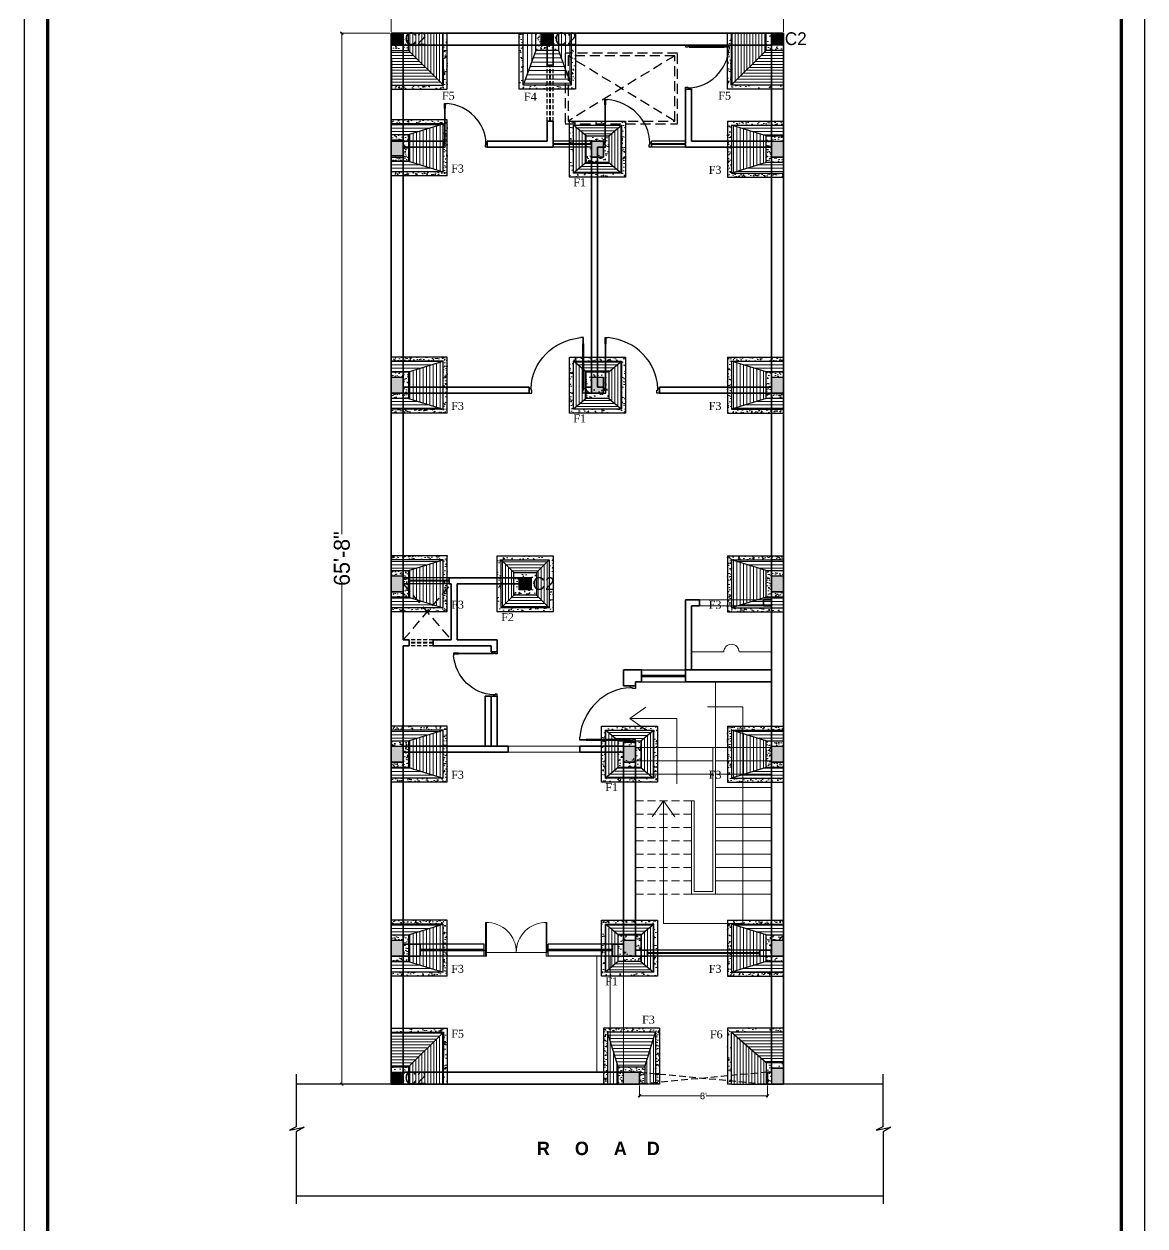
# Model space of a CAD drawing. Header units: millimetres. Extents: x -6808 to 215771, y -89660 to -16303.
# Drawn here: x 103401 to 104241, y -48018 to -47117 of the extents above; entities that cross this region are included whole.
import ezdxf

# ---------------------------------------------------------------- set-up
doc = ezdxf.new("R2010")
doc.units = ezdxf.units.MM
doc.header["$PDMODE"] = 35
doc.linetypes.add('ACAD_ISO10W100', pattern=[18, 12, -3, 0, -3])
doc.linetypes.add('DASHED', pattern=[0.75, 0.5, -0.25])
doc.layers.get('0').update_dxf_attribs({"color": 8})
for name, color, linetype, lineweight in [('COL. FOUN', 6, 'Continuous', 30), ('col.center', 5, 'ACAD_ISO10W100', 15), ('column', 5, 'Continuous', 30), ('COLUMN FOOTING PLAN', 6, 'Continuous', 0), ('dim2', 6, 'Continuous', 20), ('door', 5, 'Continuous', 9), ('FORMAT LAAYER', 250, 'Continuous', 13), ('Projection', 190, 'DASHED', 25), ('railing', 190, 'Continuous', 13), ('STAIR', 252, 'Continuous', 15), ('wall', 7, 'Continuous', 35)]:
    doc.layers.add(name, color=color, linetype=linetype, lineweight=lineweight)
for name, color, linetype in [('FORMAT', 7, 'Continuous'), ('NET 01', 8, 'Continuous'), ('WIN', 5, 'Continuous')]:
    doc.layers.add(name, color=color, linetype=linetype)
doc.styles.add('SAJ', font='eurr____.ttf')
doc.styles.get("Standard").update_dxf_attribs({"font": 'times.ttf'})
doc.dimstyles.new('SAJ', dxfattribs={"dimtxt": 5, "dimasz": 2, "dimexe": 1, "dimexo": 1, "dimgap": 0.09375, "dimtad": 0, "dimdec": 1, "dimzin": 0, "dimdsep": 46, "dimlunit": 4, "dimtxsty": 'SAJ', "dimblk": 'OBLIQUE', "dimcen": 0.125, "dimdle": 0.375, "dimadec": 0, "dimazin": 0, "dimtfac": 1, "dimtdec": 1, "dimtofl": 0, "dimtmove": 0, "dimatfit": 3, "dimldrblk": 'OBLIQUE', "dimfxl": 1, "dimtolj": 1, "dimtzin": 0, "dimlwd": 5, "dimlwe": 5, "dimarcsym": 1})
pattern_1 = [(95, (34989.722, -29367.6926), (7.0047325, 5.877669), [0.9525, -10.4775]), (40, (34989.722, -29367.693), (-8.0008945, 5.5088503), [0.762, -8.382]), (145.451, (34990.306, -29367.203), (-0.9961079, 11.3865118), [0.8095, -8.9045]), (91.1842, (34987.926, -29365.897), (11.0705122, 8.0976706), [1.42875, -15.71625]), (141.6356, (34988.848, -29365.222), (-0.3543072, 17.1413216), [1.21425, -13.35675]), (36.184, (34987.926, -29365.897), (-0.3542786, 17.1413193), [1.143, -12.573]), (66, (34989.273, -29365.4475), (8.9760276, 1.7447634), [0.9525, -10.4775]), (11, (34989.273, -29365.4475), (-4.3269963, 8.6970597), [0.762, -8.382]), (116.4514, (34990.021, -29365.302), (4.649002, 10.4418228), [0.8095, -8.9045]), (82.5, (34989.722, -29367.6926), (-2.88027345, 3.09867068), [0, -8.2804, 0, -8.509, 0, -8.41375]), (52.5, (34989.722, -29367.6926), (-1.17948637, 5.90435), [0, -4.8514, 0, -8.0899, 0, -3.20675]), (12.5, (34987.7193, -29369.695), (4.99639315, 4.59130978), [0, -3.175, 0, -9.906, 0, -13.1445]), (2.5, (34986.821, -29370.593), (4.3381952, 6.13611964), [0, -4.1275, 0, -6.5786, 0, -9.3345])]
pattern_2 = [(180, (34897.6731, -29623.1107), (-2e-16, -2.2225), [])]
pattern_3 = [(90, (34897.6731, -29623.1107), (-2.2225, 2e-16), [])]
pattern_4 = [(95, (0, 0), (4.963968, 4.1652637), [0.675, -7.425]), (40, (0, 0), (-5.6699295, 3.9039133), [0.54, -5.94]), (145.451444, (0.4137, 0.347), (-0.7059615, 8.069177), [0.5736617, -6.310279]), (91.1842, (-1.273, 1.273), (7.8452405, 5.738524), [1.0125, -11.1375]), (141.63564, (-0.619, 1.751), (-0.251101, 12.147405), [0.860493, -9.465424]), (36.18416, (-1.273, 1.273), (-0.251101, 12.147405), [0.81, -8.91]), (66, (-0.318, 1.591), (6.3609441, 1.2364423), [0.675, -7.425]), (11, (-0.318, 1.591), (-3.0663773, 6.163276), [0.54, -5.94]), (116.451445, (0.212, 1.694), (3.2945668, 7.399718), [0.5736617, -6.310279]), (82.5, (0, 0), (-2.04113867, 2.19590836), [0, -5.868, 0, -6.03, 0, -5.9625]), (52.5, (0, 0), (-0.8358565, 4.184185), [0, -3.438, 0, -5.733, 0, -2.2725]), (12.5, (-1.4192, -1.4192), (3.5407635, 3.25368686), [0, -2.25, 0, -7.02, 0, -9.315]), (2.5, (-2.0556, -2.0556), (3.0743098, 4.3484383), [0, -2.925, 0, -4.662, 0, -6.615])]
pattern_5 = [(180, (0, 0), (-4e-16, -2.5), [])]
pattern_6 = [(95, (57401.216, -30464.9974), (7.0047325, 5.877669), [0.9525, -10.4775]), (40, (57401.216, -30464.997), (-8.0008945, 5.5088503), [0.762, -8.382]), (145.451, (57401.8, -30464.508), (-0.9961079, 11.3865118), [0.8095, -8.9045]), (91.1842, (57399.42, -30463.201), (11.0705122, 8.0976706), [1.42875, -15.71625]), (141.6356, (57400.343, -30462.527), (-0.3543072, 17.1413216), [1.21425, -13.35675]), (36.184, (57399.42, -30463.201), (-0.3542786, 17.1413193), [1.143, -12.573]), (66, (57400.767, -30462.752), (8.9760276, 1.7447634), [0.9525, -10.4775]), (11, (57400.767, -30462.752), (-4.3269963, 8.6970597), [0.762, -8.382]), (116.4514, (57401.515, -30462.607), (4.649002, 10.4418228), [0.8095, -8.9045]), (82.5, (57401.2162, -30464.9974), (-2.88027345, 3.09867068), [0, -8.2804, 0, -8.509, 0, -8.41375]), (52.5, (57401.216, -30464.9974), (-1.17948637, 5.90435), [0, -4.8514, 0, -8.0899, 0, -3.20675]), (12.5, (57399.2136, -30467), (4.99639315, 4.59130978), [0, -3.175, 0, -9.906, 0, -13.1445]), (2.5, (57398.3155, -30467.898), (4.3381952, 6.13611964), [0, -4.1275, 0, -6.5786, 0, -9.3345])]
pattern_7 = [(180, (57309.1674, -30720.4156), (-2e-16, -2.2225), [])]
pattern_8 = [(90, (57309.1674, -30720.4156), (-2.2225, 2e-16), [])]

# ---------------------------------------------------------------- blocks, each defined once
blk = doc.blocks.new('_Oblique')
at = {"color": 0, "linetype": 'ByBlock', "lineweight": -2}
blk.add_line((-0.5, -0.5), (0.5, 0.5), dxfattribs=at)
blk = doc.blocks.new('*D1158')
at = {"layer": 'Defpoints', "color": 0, "transparency": 16777216}
for p in [(103969.95, -47096.82), (103675.95, -47123.77), (103969.95, -47123.77)]:
    blk.add_point(p, dxfattribs=at)
at = {"layer": 'dim2', "color": 0, "linetype": 'DASHED', "lineweight": 5, "transparency": 16777216}
for p, q in [((103675.57, -47096.82), (103804.49, -47096.82)), ((103675.95, -47122.77), (103675.95, -47095.82)), ((103970.32, -47096.82), (103841.4, -47096.82)), ((103969.95, -47122.77), (103969.95, -47095.82))]:
    blk.add_line(p, q, dxfattribs=at)
at = {"layer": 'dim2', "color": 0, "lineweight": 5, "transparency": 16777216, "xscale": 2, "yscale": 2, "zscale": 2, "rotation": 180}
blk.add_blockref('_Oblique', (103675.95, -47096.82), dxfattribs=at)
at = {"layer": 'dim2', "color": 0, "lineweight": 5, "transparency": 16777216, "xscale": 2, "yscale": 2, "zscale": 2}
blk.add_blockref('_Oblique', (103969.95, -47096.82), dxfattribs=at)
at = {"layer": 'dim2', "color": 0, "transparency": 16777216, "insert": (103822.95, -47096.82), "char_height": 12, "attachment_point": 5, "style": 'SAJ'}
blk.add_mtext('\\A1;24\'-6"', dxfattribs=at)
blk = doc.blocks.new('*D1159')
at = {"layer": 'Defpoints', "color": 0, "transparency": 16777216}
for p in [(103675.95, -47123.77), (103638.96, -47911.77), (103675.95, -47911.77)]:
    blk.add_point(p, dxfattribs=at)
at = {"layer": 'dim2', "color": 0, "linetype": 'DASHED', "lineweight": 5, "transparency": 16777216}
for p, q in [((103674.95, -47123.77), (103637.96, -47123.77)), ((103638.96, -47123.4), (103638.96, -47499.36)), ((103638.96, -47912.15), (103638.96, -47536.18)), ((103674.95, -47911.77), (103637.96, -47911.77))]:
    blk.add_line(p, q, dxfattribs=at)
at = {"layer": 'dim2', "color": 0, "lineweight": 5, "transparency": 16777216, "xscale": 2, "yscale": 2, "zscale": 2}
for p, rotation in [((103638.96, -47123.77), 90), ((103638.96, -47911.77), 270)]:
    blk.add_blockref('_Oblique', p, dxfattribs=dict(at, rotation=rotation))
at = {"layer": 'dim2', "color": 0, "transparency": 16777216, "insert": (103638.96, -47517.77), "char_height": 12, "attachment_point": 5, "rotation": 90, "style": 'SAJ'}
blk.add_mtext('\\A1;65\'-8"', dxfattribs=at)
blk = doc.blocks.new('QEWFWE')
at = {"layer": 'NET 01'}
for p, q in [((238503.45, 15011.85), (238503.45, 15015.77)), ((238503.45, 15015.77), (238505.41, 15015.77)), ((238503.98, 15011.85), (238503.45, 15011.85)), ((238503.45, 15011.85), (238503.45, 14988.32)), ((238503.98, 15015.77), (238503.98, 15011.85)), ((238503.98, 14988.32), (238503.98, 15011.85)), ((238503.45, 14988.32), (238503.45, 14984.4)), ((238503.98, 14988.32), (238503.45, 14988.32)), ((238503.98, 14984.4), (238503.98, 14988.32)), ((238503.45, 14984.4), (238503.98, 14984.4))]:
    blk.add_line(p, q, dxfattribs=at)
for points in [[(238503.45, 14984.4), (238502.4, 14984.4), (238502.4, 14981.4), (238503.9, 14981.4), (238503.9, 14982.9), (238503.9, 14983.2), (238503.45, 14983.2)], [(238536.02, 14984.4), (238537.07, 14984.4), (238537.07, 14981.4), (238535.57, 14981.4), (238535.57, 14982.9), (238535.57, 14983.2), (238536.02, 14983.2)]]:
    blk.add_lwpolyline(points, close=True, dxfattribs=at)
blk.add_ellipse((238504.18, 14985.62), major_axis=(-29.27, 13.54), ratio=0.925766, start_param=-2.718612, end_param=-1.204625, dxfattribs=at)
blk = doc.blocks.new('A$C2AC05335')
at = {"layer": 'door'}
for p, q in [((2.2, 0), (2.2, 30.3)), ((3.1, 30.3), (3.1, 0)), ((56.9, 30.3), (56.9, 3.3)), ((57.8, 3.3), (57.8, 30.3)), ((1, 5), (2.2, 5)), ((1, 5), (1, 0)), ((3.1, 0), (1, 0)), ((2.2, 5), (2.2, 3.3)), ((2.2, 3.3), (3.1, 3.3)), ((3.1, 3.3), (3.1, 0)), ((3.1, 3.3), (56.9, 3.3)), ((57.8, 3.3), (56.9, 3.3)), ((56.9, 3.3), (56.9, 0)), ((56.9, 0), (59, 0)), ((59, 5), (57.8, 5)), ((57.8, 5), (57.8, 3.3)), ((59, 5), (59, 0))]:
    blk.add_line(p, q, dxfattribs=at)
for centre, start, end in [((3.1, 3.5), 359.7055, 91.88), ((56.9, 3.5), 88.12, 180.2945)]:
    blk.add_arc(centre, 26.9, start, end, dxfattribs=at)
blk = doc.blocks.new('*D1160')
at = {"layer": 'Defpoints', "color": 0, "transparency": 16777216}
for p in [(103861.95, -47911.77), (103957.95, -47911.77), (103861.95, -47920.63)]:
    blk.add_point(p, dxfattribs=at)
at = {"layer": 'wall', "color": 0, "lineweight": 5, "transparency": 16777216}
for p, q in [((103861.95, -47912.77), (103861.95, -47921.63)), ((103957.95, -47912.77), (103957.95, -47921.63)), ((103861.57, -47920.63), (103907.9, -47920.63)), ((103958.32, -47920.63), (103912, -47920.63))]:
    blk.add_line(p, q, dxfattribs=at)
at = {"layer": 'wall', "color": 0, "lineweight": 5, "transparency": 16777216, "xscale": 2, "yscale": 2, "zscale": 2, "rotation": 180}
blk.add_blockref('_Oblique', (103861.95, -47920.63), dxfattribs=at)
at = {"layer": 'wall', "color": 0, "lineweight": 5, "transparency": 16777216, "xscale": 2, "yscale": 2, "zscale": 2}
blk.add_blockref('_Oblique', (103957.95, -47920.63), dxfattribs=at)
at = {"layer": 'wall', "color": 0, "transparency": 16777216, "insert": (103909.95, -47920.63), "char_height": 5, "attachment_point": 5, "style": 'SAJ'}
blk.add_mtext("\\A1;8'", dxfattribs=at)
blk = doc.blocks.new('A$C32B276F4')
at = {"layer": 'column'}
blk.add_hatch(color=256, dxfattribs=at).paths.add_polyline_path([(9, 0), (9, 9), (0, 9), (0, 0)])
for p, q in [((0, 0), (0, 9)), ((0, 9), (9, 9)), ((9, 0), (0, 0)), ((9, 9), (9, 0))]:
    blk.add_line(p, q, dxfattribs=at)
at = {"layer": 'col.center', "linetype": 'ByBlock', "insert": (10.02, 9.59), "char_height": 9.6, "width": 293.6941, "attachment_point": 1, "style": 'SAJ'}
blk.add_mtext('\\A1;{\\fCentury Gothic|b0|i0|c0|p34;C2}', dxfattribs=at)
blk = doc.blocks.new('c1')
at = {"layer": 'column'}
blk.add_hatch(color=256, dxfattribs=at).paths.add_polyline_path([(58376.49, -43564.36), (58385.49, -43564.36), (58385.49, -43552.36), (58376.49, -43552.36)])
for p, q in [((58376.49, -43552.36), (58376.49, -43564.36)), ((58376.49, -43552.36), (58385.49, -43552.36)), ((58385.49, -43564.36), (58385.49, -43552.36)), ((58376.49, -43564.36), (58385.49, -43564.36))]:
    blk.add_line(p, q, dxfattribs=at)
blk = doc.blocks.new('c5')
at = {"layer": 'COL. FOUN', "lineweight": 9}
h = blk.add_hatch(dxfattribs=at)
h.set_pattern_fill('AR-CONC', color=8, scale=0.05, angle=45, style=0)
h.set_pattern_definition(pattern_1)
h.paths.add_polyline_path([(81384.45, -46418.47), (81342.45, -46418.47), (81342.45, -46460.47), (81384.45, -46460.47)])
h.paths.add_polyline_path([(81381.45, -46457.47), (81345.45, -46457.47), (81345.45, -46421.47), (81381.45, -46421.47)], flags=16)
h.paths.add_polyline_path([(81373.45, -46447.97), (81353.45, -46447.97), (81353.45, -46430.97), (81373.45, -46430.97)], flags=0)
h.paths.add_polyline_path([(81369.45, -46443.97), (81357.45, -46443.97), (81357.45, -46434.97), (81369.45, -46434.97)], flags=0)
at = {"layer": 'COL. FOUN', "lineweight": 15}
h = blk.add_hatch(dxfattribs=at)
h.set_pattern_fill('ANSI31', color=8, scale=0.7, angle=135, style=0)
h.set_pattern_definition(pattern_2)
h.paths.add_polyline_path([(81353.45, -46430.97), (81373.45, -46430.97), (81381.45, -46421.47), (81345.45, -46421.47)])
h = blk.add_hatch(dxfattribs=at)
h.set_pattern_fill('ANSI31', color=8, scale=0.7, angle=45, style=0)
h.set_pattern_definition(pattern_3)
h.paths.add_polyline_path([(81345.45, -46457.47), (81353.45, -46447.97), (81353.45, -46430.97), (81345.45, -46421.47)])
h = blk.add_hatch(dxfattribs=at)
h.set_pattern_fill('ANSI31', color=8, scale=0.7, angle=45, style=0)
h.set_pattern_definition(pattern_3)
h.paths.add_polyline_path([(81373.45, -46447.97), (81381.45, -46457.47), (81381.45, -46421.47), (81373.45, -46430.97)])
at = {"layer": 'COL. FOUN', "lineweight": 9}
h = blk.add_hatch(dxfattribs=at)
h.set_pattern_fill('AR-CONC', color=8, scale=0.05, angle=45, style=0)
h.set_pattern_definition(pattern_1)
h.paths.add_polyline_path([(81356.45, -46430.97), (81356.45, -46447.97), (81373.45, -46447.97), (81373.45, -46430.97)])
h.paths.add_polyline_path([(81369.45, -46434.97), (81369.45, -46443.97), (81360.45, -46443.97), (81360.45, -46434.97)], flags=16)
at = {"layer": 'COL. FOUN', "lineweight": 15}
h = blk.add_hatch(dxfattribs=at)
h.set_pattern_fill('ANSI31', color=8, scale=0.7, angle=135, style=0)
h.set_pattern_definition(pattern_2)
h.paths.add_polyline_path([(81353.45, -46447.97), (81345.45, -46457.47), (81381.45, -46457.47), (81373.45, -46447.97)])
at = {"layer": 'COL. FOUN'}
for p, q in [((81353.45, -46430.97), (81345.45, -46421.47)), ((81373.45, -46430.97), (81381.45, -46421.47)), ((81353.45, -46447.97), (81345.45, -46457.47)), ((81373.45, -46447.97), (81381.45, -46457.47))]:
    blk.add_line(p, q, dxfattribs=at)
for points in [[(81342.45, -46418.47), (81384.45, -46418.47), (81384.45, -46460.47), (81342.45, -46460.47)], [(81345.45, -46421.47), (81381.45, -46421.47), (81381.45, -46457.47), (81345.45, -46457.47)], [(81353.45, -46430.97), (81373.45, -46430.97), (81373.45, -46447.97), (81353.45, -46447.97)], [(81357.45, -46434.97), (81369.45, -46434.97), (81369.45, -46443.97), (81357.45, -46443.97)]]:
    blk.add_lwpolyline(points, close=True, dxfattribs=at)
blk = doc.blocks.new('F3')
at = {"layer": 'COL. FOUN', "lineweight": 9}
h = blk.add_hatch(dxfattribs=at)
h.set_pattern_fill('AR-CONC', color=8, scale=0.9, angle=45, style=0)
h.set_pattern_definition(pattern_4)
h.paths.add_polyline_path([(9231.7, -2160.4), (9231.7, -2202.4), (9273.7, -2202.4), (9273.7, -2199.4), (9234.7, -2199.4), (9234.7, -2163.4), (9273.7, -2163.4), (9273.7, -2160.4)])
at = {"layer": 'COL. FOUN', "lineweight": 15}
h = blk.add_hatch(dxfattribs=at)
h.set_pattern_fill('ANSI31', color=8, scale=20, angle=45, style=0)
h.set_pattern_definition([(90, (0, 0), (-2.5, 4e-16), [])])
h.paths.add_polyline_path([(9234.7, -2163.4), (9234.7, -2199.4), (9260.7, -2191.4), (9260.7, -2171.4)])
h = blk.add_hatch(dxfattribs=at)
h.set_pattern_fill('ANSI31', color=8, scale=20, angle=135, style=0)
h.set_pattern_definition(pattern_5)
h.paths.add_polyline_path([(9273.7, -2171.4), (9273.7, -2163.4), (9234.7, -2163.4), (9260.7, -2171.4)])
at = {"layer": 'COL. FOUN', "lineweight": 9}
h = blk.add_hatch(dxfattribs=at)
h.set_pattern_fill('AR-CONC', color=8, scale=0.9, angle=45, style=0)
h.set_pattern_definition(pattern_4)
h.paths.add_polyline_path([(9264.7, -2175.4), (9273.7, -2175.4), (9273.7, -2171.4), (9260.7, -2171.4), (9260.7, -2191.4), (9273.7, -2191.4), (9273.7, -2187.4), (9264.7, -2187.4)])
at = {"layer": 'COL. FOUN', "lineweight": 15}
h = blk.add_hatch(dxfattribs=at)
h.set_pattern_fill('ANSI31', color=8, scale=20, angle=135, style=0)
h.set_pattern_definition(pattern_5)
h.paths.add_polyline_path([(9273.7, -2199.4), (9273.7, -2191.4), (9260.7, -2191.4), (9234.7, -2199.4)])
at = {"layer": 'COL. FOUN', "ltscale": 5}
for p, q in [((9231.7, -2160.4), (9231.7, -2202.4)), ((9231.7, -2160.4), (9273.7, -2160.4)), ((9273.7, -2160.4), (9273.7, -2202.4)), ((9234.7, -2163.4), (9234.7, -2199.4)), ((9234.7, -2163.4), (9273.7, -2163.4)), ((9231.7, -2202.4), (9273.7, -2202.4)), ((9234.7, -2199.4), (9273.7, -2199.4))]:
    blk.add_line(p, q, dxfattribs=at)
at = {"layer": 'COL. FOUN'}
for p, q in [((9260.7, -2171.4), (9234.7, -2163.4)), ((9260.7, -2191.4), (9234.7, -2199.4))]:
    blk.add_line(p, q, dxfattribs=at)
blk.add_lwpolyline([(9273.7, -2191.4), (9260.7, -2191.4), (9260.7, -2171.4), (9273.7, -2171.4)], dxfattribs=at)
blk.add_lwpolyline([(9273.7, -2187.4), (9264.7, -2187.4), (9264.7, -2175.4), (9273.7, -2175.4)], close=True, dxfattribs=at)
blk = doc.blocks.new('f4')
at = {"layer": 'COL. FOUN', "lineweight": 9}
h = blk.add_hatch(dxfattribs=at)
h.set_pattern_fill('AR-CONC', color=8, scale=0.05, angle=45, style=0)
h.set_pattern_definition([(95, (16713.942, -12505.163), (7.0047325, 5.877669), [0.9525, -10.4775]), (40, (16713.942, -12505.163), (-8.00089445, 5.5088503), [0.762, -8.382]), (145.451, (16714.5255, -12504.673), (-0.9961079, 11.3865118), [0.8095, -8.9045]), (91.1842, (16712.146, -12503.367), (11.0705122, 8.0976706), [1.42875, -15.71625]), (141.6356, (16713.068, -12502.692), (-0.3543072, 17.1413216), [1.21425, -13.35675]), (36.184, (16712.146, -12503.367), (-0.3542786, 17.1413193), [1.143, -12.573]), (66, (16713.493, -12502.918), (8.97602756, 1.7447634), [0.9525, -10.4775]), (11, (16713.493, -12502.918), (-4.3269963, 8.6970597), [0.762, -8.382]), (116.4514, (16714.241, -12502.773), (4.649002, 10.4418228), [0.8095, -8.9045]), (82.5, (16713.9418, -12505.163), (-2.88027345, 3.09867068), [0, -8.2804, 0, -8.509, 0, -8.41375]), (52.5, (16713.9418, -12505.163), (-1.17948637, 5.90435001), [0, -4.8514, 0, -8.0899, 0, -3.20675]), (12.5, (16711.939, -12507.1657), (4.99639315, 4.59130978), [0, -3.175, 0, -9.906, 0, -13.1445]), (2.5, (16711.041, -12508.0637), (4.33819522, 6.13611964), [0, -4.1275, 0, -6.5786, 0, -9.3345])])
h.paths.add_polyline_path([(99636.27, -47136.77), (99649.27, -47136.77), (99649.27, -47132.77), (99640.27, -47132.77), (99640.27, -47123.77), (99636.27, -47123.77)], flags=17)
h.paths.add_polyline_path([(99610.02, -47162.78), (99610.27, -47123.77), (99607.27, -47123.77), (99607.27, -47165.77), (99649.27, -47165.77), (99649.02, -47162.78)])
at = {"layer": 'COL. FOUN', "lineweight": 15}
h = blk.add_hatch(dxfattribs=at)
h.set_pattern_fill('ANSI31', color=8, scale=0.7, angle=45, style=0)
h.set_pattern_definition([(90, (16713.9418, -12505.163), (-2.2225, 2e-16), [])])
h.paths.add_polyline_path([(99610.27, -47123.73), (99610.02, -47162.78), (99636.27, -47136.77), (99636.27, -47123.77)])
h = blk.add_hatch(dxfattribs=at)
h.set_pattern_fill('ANSI31', color=8, scale=0.7, angle=135, style=0)
h.set_pattern_definition([(180, (16713.9418, -12505.163), (-2e-16, -2.2225), [])])
h.paths.add_polyline_path([(99609.98, -47162.78), (99649.02, -47162.78), (99649.27, -47136.77), (99636.27, -47136.77)])
at = {"layer": 'COL. FOUN'}
for p, q in [((99607.27, -47165.77), (99607.27, -47123.77)), ((99610.27, -47123.77), (99607.27, -47123.77)), ((99609.98, -47162.78), (99610.27, -47123.77)), ((99610.27, -47123.77), (99649.27, -47123.77)), ((99649.27, -47123.77), (99648.98, -47162.78)), ((99636.27, -47136.77), (99609.98, -47162.75)), ((99649.02, -47165.77), (99607.27, -47165.77)), ((99649.02, -47162.78), (99609.98, -47162.78)), ((99649.02, -47162.78), (99649.02, -47165.77))]:
    blk.add_line(p, q, dxfattribs=at)
blk.add_lwpolyline([(99649.27, -47136.77), (99636.27, -47136.77), (99636.27, -47123.77)], dxfattribs=at)
blk.add_lwpolyline([(99640.27, -47123.77), (99649.27, -47123.77), (99649.27, -47132.77), (99640.27, -47132.77)], close=True, dxfattribs=at)
blk = doc.blocks.new('F8')
at = {"layer": 'COL. FOUN', "lineweight": 9}
h = blk.add_hatch(dxfattribs=at)
h.set_pattern_fill('AR-CONC', color=8, scale=0.05, angle=45, style=0)
h.paths.add_polyline_path([(99816.04, -47388.97), (99858.04, -47388.97), (99858.04, -47346.97), (99855.04, -47346.97), (99855.04, -47385.97), (99819.04, -47385.97), (99819.04, -47346.97), (99816.04, -47346.97)])
at = {"layer": 'COL. FOUN', "lineweight": 15}
h = blk.add_hatch(dxfattribs=at)
h.set_pattern_fill('ANSI31', color=8, angle=225, style=0)
h.paths.add_polyline_path([(99828.54, -47359.97), (99828.54, -47346.97), (99819.04, -47346.97), (99819.04, -47385.97)])
at = {"layer": 'COL. FOUN', "lineweight": 9}
h = blk.add_hatch(dxfattribs=at)
h.set_pattern_fill('AR-CONC', color=8, scale=0.05, angle=45, style=0)
h.set_pattern_definition([(95, (0, 0), (7.0047325, 5.87766897), [0.9525, -10.4775]), (40, (0, 0), (-8.00089445, 5.5088503), [0.762, -8.382]), (145.451, (0.584, 0.49), (-0.9961079, 11.38651184), [0.8095, -8.9045]), (91.1842, (-1.796, 1.796), (11.0705122, 8.0976706), [1.42875, -15.71625]), (141.6356, (-0.874, 2.471), (-0.3543072, 17.1413216), [1.21425, -13.35675]), (36.184, (-1.796, 1.796), (-0.3542786, 17.1413193), [1.143, -12.573]), (66, (-0.449, 2.245), (8.97602756, 1.7447634), [0.9525, -10.4775]), (11, (-0.449, 2.245), (-4.3269963, 8.69705966), [0.762, -8.382]), (116.4514, (0.299, 2.3905), (4.649002, 10.4418228), [0.8095, -8.9045]), (82.5, (0, 0), (-2.88027345, 3.09867068), [0, -8.2804, 0, -8.509, 0, -8.41375]), (52.5, (0, 0), (-1.17948637, 5.90435001), [0, -4.8514, 0, -8.0899, 0, -3.20675]), (12.5, (-2.0026, -2.0026), (4.99639315, 4.59130978), [0, -3.175, 0, -9.906, 0, -13.1445]), (2.5, (-2.9006, -2.9006), (4.33819522, 6.13611964), [0, -4.1275, 0, -6.5786, 0, -9.3345])])
h.paths.add_polyline_path([(99845.54, -47359.97), (99845.54, -47346.97), (99841.54, -47346.97), (99841.54, -47355.97), (99832.54, -47355.97), (99832.54, -47346.97), (99828.54, -47346.97), (99828.54, -47359.97)])
at = {"layer": 'COL. FOUN', "lineweight": 15}
h = blk.add_hatch(dxfattribs=at)
h.set_pattern_fill('ANSI31', color=8, angle=225, style=0)
h.paths.add_polyline_path([(99855.04, -47385.97), (99855.04, -47346.97), (99845.54, -47346.97), (99845.54, -47359.97)])
h = blk.add_hatch(dxfattribs=at)
h.set_pattern_fill('ANSI31', color=8, angle=135, style=0)
h.paths.add_polyline_path([(99819.04, -47385.97), (99855.04, -47385.97), (99845.54, -47359.97), (99828.54, -47359.97)])
at = {"layer": 'COL. FOUN', "ltscale": 5}
for p, q in [((99828.54, -47359.97), (99819.04, -47385.97)), ((99845.54, -47359.97), (99855.04, -47385.97))]:
    blk.add_line(p, q, dxfattribs=at)
for points in [[(99858.04, -47346.97), (99858.04, -47388.97), (99816.04, -47388.97), (99816.04, -47346.97)], [(99855.04, -47346.97), (99855.04, -47385.97), (99819.04, -47385.97), (99819.04, -47346.97)], [(99845.54, -47346.97), (99845.54, -47359.97), (99828.54, -47359.97), (99828.54, -47346.97)], [(99841.54, -47346.97), (99841.54, -47355.97), (99832.54, -47355.97), (99832.54, -47346.97)]]:
    blk.add_lwpolyline(points, close=True, dxfattribs=at)
blk = doc.blocks.new('FF')
at = {"layer": 'COL. FOUN', "lineweight": 9}
h = blk.add_hatch(dxfattribs=at)
h.set_pattern_fill('AR-CONC', color=8, scale=0.05, angle=45, style=0)
h.paths.add_polyline_path([(99860.28, -47165.77), (99902.28, -47165.77), (99902.28, -47162.78), (99862.99, -47162.78), (99862.99, -47123.77), (99860.28, -47123.77)])
at = {"layer": 'COL. FOUN', "lineweight": 15}
h = blk.add_hatch(dxfattribs=at)
h.set_pattern_fill('ANSI31', color=8, scale=0.7, angle=45, style=0)
h.paths.add_polyline_path([(99862.99, -47162.78), (99862.99, -47162.78), (99889.28, -47139.77), (99889.28, -47123.77), (99862.99, -47123.77)])
at = {"layer": 'COL. FOUN', "lineweight": 9}
h = blk.add_hatch(dxfattribs=at)
h.set_pattern_fill('AR-CONC', color=8, scale=0.05, angle=45, style=0)
h.paths.add_polyline_path([(99893.28, -47135.77), (99893.28, -47123.77), (99889.28, -47123.77), (99889.28, -47139.77), (99902.28, -47139.77), (99902.28, -47135.77)])
at = {"layer": 'COL. FOUN', "lineweight": 15}
h = blk.add_hatch(dxfattribs=at)
h.set_pattern_fill('ANSI31', color=8, scale=0.7, angle=135, style=0)
h.paths.add_polyline_path([(99862.99, -47162.78), (99902.28, -47162.78), (99902.28, -47139.77), (99889.28, -47139.77)])
at = {"layer": 'COL. FOUN'}
for p, q in [((99860.28, -47165.77), (99860.28, -47123.77)), ((99863.28, -47123.77), (99860.28, -47123.77)), ((99862.99, -47162.78), (99862.99, -47123.77)), ((99863.28, -47123.77), (99902.28, -47123.77)), ((99902.28, -47123.77), (99902.28, -47165.77)), ((99889.28, -47139.77), (99862.99, -47162.78)), ((99902.28, -47165.77), (99860.28, -47165.77)), ((99902.28, -47162.78), (99862.99, -47162.78))]:
    blk.add_line(p, q, dxfattribs=at)
blk.add_lwpolyline([(99902.28, -47139.77), (99889.28, -47139.77), (99889.28, -47123.77)], dxfattribs=at)
blk.add_lwpolyline([(99893.28, -47123.77), (99902.28, -47123.77), (99902.28, -47135.77), (99893.28, -47135.77)], close=True, dxfattribs=at)

msp = doc.modelspace()

# ---------------------------------------------------------------- hatches: boundary and pattern name
at = {"layer": 'COL. FOUN', "lineweight": 9}
h = msp.add_hatch(dxfattribs=at)
h.set_pattern_fill('AR-CONC', color=8, scale=0.05, angle=45, style=0)
h.set_pattern_definition(pattern_6)
h.paths.add_polyline_path([(103797.448, -47515.774), (103755.448, -47515.774), (103755.448, -47557.774), (103797.448, -47557.774)])
h.paths.add_polyline_path([(103794.448, -47554.774), (103758.448, -47554.774), (103758.448, -47518.774), (103794.448, -47518.774)], flags=16)
h.paths.add_polyline_path([(103784.948, -47545.274), (103767.948, -47545.274), (103767.948, -47528.274), (103784.948, -47528.274)], flags=0)
h.paths.add_polyline_path([(103780.948, -47541.274), (103771.948, -47541.274), (103771.948, -47532.274), (103780.948, -47532.274)], flags=0)
at = {"layer": 'COL. FOUN', "lineweight": 15}
h = msp.add_hatch(dxfattribs=at)
h.set_pattern_fill('ANSI31', color=8, scale=0.7, angle=135, style=0)
h.set_pattern_definition(pattern_7)
h.paths.add_polyline_path([(103767.948, -47528.274), (103784.948, -47528.274), (103794.448, -47518.774), (103758.448, -47518.774)])
h = msp.add_hatch(dxfattribs=at)
h.set_pattern_fill('ANSI31', color=8, scale=0.7, angle=45, style=0)
h.set_pattern_definition(pattern_8)
h.paths.add_polyline_path([(103758.448, -47554.774), (103767.948, -47545.274), (103767.948, -47528.274), (103758.448, -47518.774)])
h = msp.add_hatch(dxfattribs=at)
h.set_pattern_fill('ANSI31', color=8, scale=0.7, angle=45, style=0)
h.set_pattern_definition(pattern_8)
h.paths.add_polyline_path([(103784.948, -47545.274), (103794.448, -47554.774), (103794.448, -47518.774), (103784.948, -47528.274)])
at = {"layer": 'COL. FOUN', "lineweight": 9}
h = msp.add_hatch(dxfattribs=at)
h.set_pattern_fill('AR-CONC', color=8, scale=0.05, angle=45, style=0)
h.set_pattern_definition(pattern_6)
h.paths.add_polyline_path([(103767.948, -47528.274), (103767.948, -47545.274), (103784.948, -47545.274), (103784.948, -47528.274)])
h.paths.add_polyline_path([(103780.948, -47532.274), (103780.948, -47541.274), (103771.948, -47541.274), (103771.948, -47532.274)], flags=16)
at = {"layer": 'COL. FOUN', "lineweight": 15}
h = msp.add_hatch(dxfattribs=at)
h.set_pattern_fill('ANSI31', color=8, scale=0.7, angle=135, style=0)
h.set_pattern_definition(pattern_7)
h.paths.add_polyline_path([(103767.948, -47545.274), (103758.448, -47554.774), (103794.448, -47554.774), (103784.948, -47545.274)])

# ---------------------------------------------------------------- linework, layer by layer
at = {"linetype": 'ByBlock', "lineweight": 20}
for p, q in [((103906.948, -47548.774), (103954.948, -47548.774)), ((103906.948, -47553.274), (103954.948, -47553.274)), ((103763.5, -47658.274), (103817.359, -47658.274)), ((103817.359, -47662.774), (103763.5, -47662.774)), ((103817.359, -47658.274), (103821.308, -47658.274)), ((103821.308, -47662.774), (103817.359, -47662.774))]:
    msp.add_line(p, q, dxfattribs=at)
at = {"lineweight": 5}
for p, q in [((103900.948, -47587.774), (103925.192, -47587.774)), ((103936.705, -47587.774), (103960.948, -47587.774))]:
    msp.add_line(p, q, dxfattribs=at)
at = {"linetype": 'DASHED', "ltscale": 10}
for p, q in [((103861.948, -47902.774), (103957.948, -47911.774)), ((103957.948, -47902.774), (103861.948, -47911.774))]:
    msp.add_line(p, q, dxfattribs=at)
for points in [[(103604.745, -47904.257), (103604.745, -47943.815), (103599.571, -47946.211), (103610.607, -47944.025), (103604.776, -47947.481), (103604.776, -48001.398)], [(104044.559, -47904.257), (104044.559, -47943.815), (104039.385, -47946.211), (104050.42, -47944.025), (104044.59, -47947.481), (104044.59, -48001.398)]]:
    msp.add_lwpolyline(points)
at = {"lineweight": 30}
for points in [[(103675.948, -47911.774), (103604.745, -47911.774)], [(104044.559, -47911.774), (103968.937, -47911.774)], [(104044.59, -47995.774), (103604.776, -47995.774)]]:
    msp.add_lwpolyline(points, dxfattribs=at)
at = {"lineweight": 5}
msp.add_arc((103930.948, -47587.774), 5.757, 0, 180, dxfattribs=at)
at = {"layer": 'COL. FOUN'}
for p, q in [((103767.948, -47528.274), (103758.448, -47518.774)), ((103784.948, -47528.274), (103794.448, -47518.774)), ((103767.948, -47545.274), (103758.448, -47554.774)), ((103784.948, -47545.274), (103794.448, -47554.774))]:
    msp.add_line(p, q, dxfattribs=at)
for points in [[(103755.448, -47515.774), (103797.448, -47515.774), (103797.448, -47557.774), (103755.448, -47557.774)], [(103758.448, -47518.774), (103794.448, -47518.774), (103794.448, -47554.774), (103758.448, -47554.774)], [(103767.948, -47528.274), (103784.948, -47528.274), (103784.948, -47545.274), (103767.948, -47545.274)], [(103771.948, -47532.274), (103780.948, -47532.274), (103780.948, -47541.274), (103771.948, -47541.274)]]:
    msp.add_lwpolyline(points, close=True, dxfattribs=at)
at = {"layer": 'FORMAT', "color": 0}
msp.add_lwpolyline([(103400.705, -47020.609), (103400.705, -48213.724), (104240.927, -48213.724), (104240.927, -47020.609)], close=True, dxfattribs=at)
msp.add_lwpolyline([(103400.705, -47020.609), (103400.705, -48213.724), (104240.927, -48213.724), (104240.927, -47020.609)], close=True, dxfattribs=at)
at = {"layer": 'FORMAT', "color": 0, "const_width": 2.464}
msp.add_lwpolyline([(103418.39, -47038.294), (103418.39, -48196.039), (104223.242, -48196.039), (104223.242, -47038.294)], close=True, dxfattribs=at)
msp.add_lwpolyline([(103418.39, -47038.294), (103418.39, -48196.039), (104223.242, -48196.039), (104223.242, -47038.294)], close=True, dxfattribs=at)
at = {"layer": 'Projection', "ltscale": 15}
for p, q in [((103888.448, -47189.774), (103808.448, -47140.774)), ((103888.448, -47140.774), (103808.448, -47189.774)), ((103684.948, -47536.774), (103720.948, -47578.774)), ((103684.948, -47578.774), (103720.948, -47536.774))]:
    msp.add_line(p, q, dxfattribs=at)
for points in [[(103890.448, -47138.774), (103806.448, -47138.774), (103806.448, -47191.774), (103890.448, -47191.774)], [(103888.448, -47140.774), (103808.448, -47140.774), (103808.448, -47189.774), (103888.448, -47189.774)]]:
    msp.add_lwpolyline(points, close=True, dxfattribs=at)
at = {"layer": 'railing', "color": 1}
for p, q in [((103916.948, -47659.274), (103916.948, -47767.274)), ((103916.948, -47659.274), (103918.948, -47659.274)), ((103900.948, -47699.274), (103902.948, -47699.274)), ((103902.948, -47699.274), (103902.948, -47767.274)), ((103902.948, -47767.274), (103916.948, -47767.274))]:
    msp.add_line(p, q, dxfattribs=at)
at = {"layer": 'STAIR'}
for p, q in [((103918.948, -47659.274), (103918.948, -47610.274)), ((103939.597, -47628.881), (103912.983, -47628.881)), ((103939.597, -47791.236), (103939.597, -47628.881)), ((103916.948, -47659.274), (103858.948, -47659.274)), ((103918.948, -47659.274), (103960.948, -47659.274)), ((103918.948, -47659.274), (103918.948, -47769.274)), ((103916.948, -47669.274), (103858.948, -47669.274)), ((103918.948, -47669.274), (103960.948, -47669.274)), ((103916.948, -47679.274), (103858.948, -47679.274)), ((103918.948, -47679.274), (103960.948, -47679.274)), ((103918.948, -47689.274), (103960.948, -47689.274)), ((103900.948, -47699.274), (103900.948, -47769.274)), ((103918.948, -47699.274), (103960.948, -47699.274)), ((103918.948, -47709.274), (103960.948, -47709.274)), ((103918.948, -47719.274), (103960.948, -47719.274)), ((103918.948, -47729.274), (103960.948, -47729.274)), ((103918.948, -47739.274), (103960.948, -47739.274)), ((103918.948, -47749.274), (103960.948, -47749.274)), ((103918.948, -47759.274), (103960.948, -47759.274)), ((103900.948, -47769.274), (103918.948, -47769.274)), ((103918.948, -47769.274), (103960.948, -47769.274)), ((103829.948, -47902.774), (103829.948, -47815.774)), ((103839.948, -47902.774), (103839.948, -47815.774)), ((103849.948, -47902.774), (103849.948, -47815.774))]:
    msp.add_line(p, q, dxfattribs=at)
at = {"layer": 'STAIR', "linetype": 'DASHED', "ltscale": 12}
for p, q in [((103858.948, -47699.274), (103900.948, -47699.274)), ((103858.948, -47709.274), (103900.948, -47709.274)), ((103858.948, -47719.274), (103900.948, -47719.274)), ((103858.948, -47729.274), (103900.948, -47729.274)), ((103858.948, -47739.274), (103900.948, -47739.274)), ((103858.948, -47749.274), (103900.948, -47749.274)), ((103858.948, -47759.274), (103900.948, -47759.274)), ((103858.948, -47769.274), (103900.948, -47769.274))]:
    msp.add_line(p, q, dxfattribs=at)
at = {"layer": 'wall'}
for p, q in [((103969.948, -47123.774), (103675.948, -47123.774)), ((103675.948, -47123.774), (103675.948, -47911.774)), ((103969.948, -47123.774), (103969.948, -47911.774)), ((103960.948, -47132.774), (103684.948, -47132.774)), ((103684.948, -47132.774), (103684.948, -47197.774)), ((103684.948, -47132.774), (103684.948, -47197.774)), ((103815.448, -47132.774), (103819.948, -47132.774)), ((103960.948, -47132.774), (103960.948, -47204.774)), ((103684.948, -47197.774), (103684.948, -47202.274)), ((103684.948, -47197.774), (103684.948, -47202.274)), ((103684.948, -47202.274), (103684.948, -47204.774)), ((103684.948, -47209.274), (103684.948, -47532.274)), ((103960.948, -47209.274), (103960.948, -47245.274)), ((103960.948, -47245.274), (103960.948, -47811.274)), ((103684.948, -47536.774), (103684.948, -47578.774)), ((103684.948, -47583.274), (103684.948, -47658.274)), ((103849.948, -47601.274), (103863.448, -47601.274)), ((103849.948, -47610.274), (103849.948, -47601.274)), ((103863.448, -47610.274), (103863.448, -47601.274)), ((103896.448, -47601.274), (103960.948, -47601.274)), ((103896.448, -47601.274), (103896.448, -47610.274)), ((103849.948, -47610.274), (103849.948, -47613.274)), ((103858.948, -47610.274), (103863.448, -47610.274)), ((103858.948, -47610.274), (103858.948, -47613.274)), ((103896.448, -47610.274), (103960.948, -47610.274)), ((103849.948, -47613.274), (103858.948, -47613.274)), ((103849.948, -47655.274), (103849.948, -47815.774)), ((103849.948, -47655.274), (103858.948, -47655.274)), ((103858.948, -47655.274), (103858.948, -47811.274)), ((103684.948, -47662.774), (103684.948, -47806.774)), ((103684.948, -47662.774), (103684.948, -47666.274)), ((103697.698, -47806.774), (103684.948, -47806.774)), ((103697.698, -47815.774), (103697.698, -47806.774)), ((103849.948, -47806.774), (103841.698, -47806.774)), ((103841.698, -47815.774), (103841.698, -47806.774)), ((103697.698, -47815.774), (103675.948, -47815.774)), ((103684.948, -47815.774), (103684.948, -47902.774)), ((103849.948, -47815.774), (103841.698, -47815.774)), ((103960.948, -47815.774), (103960.948, -47902.774)), ((103861.948, -47902.774), (103684.948, -47902.774)), ((103861.948, -47902.774), (103861.948, -47911.774)), ((103960.948, -47902.774), (103957.948, -47902.774)), ((103957.948, -47902.774), (103957.948, -47911.774)), ((103861.948, -47911.774), (103675.948, -47911.774)), ((103969.948, -47911.774), (103957.948, -47911.774))]:
    msp.add_line(p, q, dxfattribs=at)
at = {"layer": 'wall', "color": 1}
for p, q in [((103792.948, -47132.774), (103792.948, -47147.774)), ((103797.448, -47132.774), (103797.448, -47147.774)), ((103792.948, -47147.774), (103797.448, -47147.774)), ((103896.448, -47165.774), (103896.448, -47209.274)), ((103896.448, -47165.774), (103900.948, -47165.774)), ((103900.948, -47165.774), (103900.948, -47204.774)), ((103792.948, -47189.774), (103792.948, -47204.774)), ((103792.948, -47189.774), (103797.448, -47189.774)), ((103797.448, -47189.774), (103797.448, -47209.274)), ((103714.948, -47204.774), (103684.948, -47204.774)), ((103714.948, -47209.274), (103714.948, -47204.774)), ((103792.948, -47204.774), (103747.948, -47204.774)), ((103747.948, -47209.274), (103747.948, -47204.774)), ((103834.948, -47204.774), (103825.948, -47204.774)), ((103825.948, -47204.774), (103825.948, -47389.274)), ((103834.948, -47209.274), (103834.948, -47204.774)), ((103960.948, -47204.774), (103900.948, -47204.774)), ((103714.948, -47209.274), (103684.948, -47209.274)), ((103797.448, -47209.274), (103747.948, -47209.274)), ((103830.448, -47209.274), (103830.448, -47389.274)), ((103834.948, -47209.274), (103830.448, -47209.274)), ((103960.948, -47209.274), (103896.448, -47209.274)), ((103779.448, -47389.274), (103684.948, -47389.274)), ((103779.448, -47393.774), (103684.948, -47393.774)), ((103779.448, -47393.774), (103779.448, -47389.274)), ((103825.948, -47389.274), (103821.448, -47389.274)), ((103821.448, -47389.274), (103821.448, -47393.774)), ((103834.948, -47393.774), (103821.448, -47393.774)), ((103834.948, -47389.274), (103830.448, -47389.274)), ((103834.948, -47389.274), (103834.948, -47393.774)), ((103960.948, -47389.274), (103876.948, -47389.274)), ((103876.948, -47393.774), (103876.948, -47389.274)), ((103960.948, -47393.774), (103876.948, -47393.774)), ((103684.948, -47532.274), (103689.448, -47532.274)), ((103684.948, -47536.774), (103689.448, -47536.774)), ((103689.448, -47532.274), (103689.448, -47536.774)), ((103719.448, -47532.274), (103780.948, -47532.274)), ((103719.448, -47532.274), (103719.448, -47536.774)), ((103719.448, -47536.774), (103720.948, -47536.774)), ((103720.948, -47536.774), (103720.948, -47578.774)), ((103725.448, -47536.774), (103780.948, -47536.774)), ((103725.448, -47536.774), (103725.448, -47578.774)), ((103780.948, -47532.274), (103780.948, -47536.774)), ((103896.448, -47601.274), (103896.448, -47548.774)), ((103896.448, -47548.774), (103906.948, -47548.774)), ((103906.948, -47553.274), (103906.948, -47548.774)), ((103954.948, -47548.774), (103960.948, -47548.774)), ((103954.948, -47553.274), (103954.948, -47548.774)), ((103900.948, -47601.274), (103900.948, -47553.274)), ((103900.948, -47553.274), (103906.948, -47553.274)), ((103954.948, -47553.274), (103960.948, -47553.274)), ((103684.948, -47578.774), (103689.448, -47578.774)), ((103684.948, -47583.274), (103689.448, -47583.274)), ((103689.448, -47578.774), (103689.448, -47583.274)), ((103707.448, -47578.774), (103720.948, -47578.774)), ((103707.448, -47578.774), (103707.448, -47583.274)), ((103707.448, -47583.274), (103750.948, -47583.274)), ((103725.448, -47578.774), (103755.448, -47578.774)), ((103750.948, -47587.774), (103750.948, -47583.274)), ((103755.448, -47587.774), (103755.448, -47578.774)), ((103750.948, -47587.774), (103755.448, -47587.774)), ((103746.448, -47658.274), (103746.448, -47620.774)), ((103750.948, -47620.774), (103746.448, -47620.774)), ((103750.948, -47658.274), (103750.948, -47620.774)), ((103755.448, -47620.774), (103750.948, -47620.774)), ((103755.448, -47658.274), (103755.448, -47620.774)), ((103684.948, -47658.274), (103763.5, -47658.274)), ((103684.948, -47662.774), (103763.5, -47662.774)), ((103763.5, -47658.274), (103763.5, -47662.774)), ((103817.359, -47658.274), (103849.948, -47658.274)), ((103817.359, -47658.274), (103817.359, -47662.774)), ((103817.359, -47662.774), (103849.948, -47662.774)), ((103849.948, -47815.774), (103867.948, -47815.774)), ((103858.948, -47811.274), (103867.948, -47811.274)), ((103867.948, -47811.274), (103867.948, -47815.774)), ((103951.948, -47811.274), (103960.948, -47811.274)), ((103951.948, -47811.274), (103951.948, -47815.774)), ((103951.948, -47815.774), (103969.948, -47815.774))]:
    msp.add_line(p, q, dxfattribs=at)
at = {"layer": 'WIN', "linetype": 'DASHED', "ltscale": 6}
for p, q in [((103792.948, -47189.774), (103792.948, -47147.774)), ((103794.948, -47189.774), (103794.948, -47147.774)), ((103795.448, -47189.774), (103795.448, -47147.774)), ((103797.448, -47189.774), (103797.448, -47147.774)), ((103707.448, -47578.774), (103689.448, -47578.774)), ((103707.448, -47580.774), (103689.448, -47580.774)), ((103707.448, -47581.274), (103689.448, -47581.274)), ((103707.448, -47583.274), (103689.448, -47583.274))]:
    msp.add_line(p, q, dxfattribs=at)
at = {"layer": 'WIN'}
for p, q in [((103825.948, -47204.774), (103797.448, -47204.774)), ((103825.948, -47206.774), (103797.448, -47206.774)), ((103896.448, -47204.774), (103870.948, -47204.774)), ((103870.948, -47209.274), (103870.948, -47204.774)), ((103896.448, -47206.774), (103870.948, -47206.774)), ((103825.948, -47207.274), (103797.448, -47207.274)), ((103825.948, -47209.274), (103797.448, -47209.274)), ((103896.448, -47207.274), (103870.948, -47207.274)), ((103896.448, -47209.274), (103870.948, -47209.274)), ((103719.448, -47532.274), (103689.448, -47532.274)), ((103719.448, -47534.274), (103689.448, -47534.274)), ((103719.448, -47534.774), (103689.448, -47534.774)), ((103719.448, -47536.774), (103689.448, -47536.774)), ((103863.448, -47601.274), (103896.448, -47601.274)), ((103863.448, -47605.274), (103896.448, -47605.274)), ((103863.448, -47606.274), (103896.448, -47606.274)), ((103863.448, -47610.274), (103896.448, -47610.274)), ((103745.698, -47806.774), (103697.698, -47806.774)), ((103745.698, -47810.774), (103697.698, -47810.774)), ((103745.698, -47815.774), (103745.698, -47806.774)), ((103841.698, -47806.774), (103793.698, -47806.774)), ((103793.698, -47815.774), (103793.698, -47806.774)), ((103841.698, -47810.774), (103793.698, -47810.774)), ((103745.698, -47811.774), (103697.698, -47811.774)), ((103745.698, -47815.774), (103697.698, -47815.774)), ((103841.698, -47811.774), (103793.698, -47811.774)), ((103841.698, -47815.774), (103793.698, -47815.774)), ((103951.948, -47811.274), (103867.948, -47811.274)), ((103951.948, -47813.274), (103867.948, -47813.274)), ((103951.948, -47813.774), (103867.948, -47813.774)), ((103951.948, -47815.774), (103867.948, -47815.774))]:
    msp.add_line(p, q, dxfattribs=at)

# ---------------------------------------------------------------- block references
at = {"linetype": 'ByBlock', "lineweight": 20}
for p, xscale, yscale, zscale in [((-123307.7, -61469.575), 0.9518673649145052, 0.9518673649145052, 0.9518673649145052), ((-143826.122, -62765.966), 1.038400761724914, 1.038400761724914, 1.038400761724914), ((392759.365, -65543.248), -1.211467555345734, 1.211467555345734, 1.211467555345734), ((-185102.968, -65543.248), 1.211467555345734, 1.211467555345734, 1.211467555345734)]:
    msp.add_blockref('QEWFWE', p, dxfattribs=dict(at, xscale=xscale, yscale=yscale, zscale=zscale))
at = {"linetype": 'ByBlock', "lineweight": 20, "rotation": 90}
for p, xscale, yscale, zscale in [((118015.75, 179434.875), -0.9518673649145052, 0.9518673649145052, 0.9518673649145052), ((122008.423, -336593.19), 1.211467555345734, 1.211467555345734, 1.211467555345734)]:
    msp.add_blockref('QEWFWE', p, dxfattribs=dict(at, xscale=xscale, yscale=yscale, zscale=zscale))
at = {"layer": 'COL. FOUN', "xscale": -1}
msp.add_blockref('f4', (203325.217, 0), dxfattribs=at)
at = {"layer": 'COL. FOUN'}
for name, p in [('F8', (3955.906, 223.201)), ('f4', (4320.68, 0)), ('F3', (94696.252, -45029.378)), ('F3', (94696.252, -45206.378)), ('F3', (94696.252, -45355.378)), ('F3', (94696.252, -45482.878)), ('F3', (94696.252, -45628.378))]:
    msp.add_blockref(name, p, dxfattribs=at)
for name, p, rotation in [('F3', (112949.645, -49391.17), 180), ('F3', (112949.645, -49569.17), 180), ('F3', (112949.645, -49718.17), 180), ('F3', (112949.645, -49845.67), 180), ('F3', (112949.645, -49991.17), 180), ('f4', (203325.217, -95035.548), 180), ('F3', (106037.344, -38638.078), 270)]:
    msp.add_blockref(name, p, dxfattribs=dict(at, rotation=rotation))
at = {"layer": 'COL. FOUN', "xscale": -1, "rotation": 180}
msp.add_blockref('FF', (4067.67, -95035.548), dxfattribs=at)
at = {"layer": 'column'}
for name, p in [('A$C32B276F4', (103675.948, -47132.774)), ('A$C32B276F4', (103788.448, -47132.774)), ('A$C32B276F4', (103960.948, -47132.774)), ('c1', (45299.457, -3652.412)), ('c1', (45449.457, -3652.412)), ('c1', (45584.457, -3652.412)), ('c1', (45299.457, -3829.412)), ('c1', (45449.457, -3829.412)), ('c1', (45584.457, -3829.412)), ('c1', (45299.457, -3978.412)), ('c1', (45584.457, -3978.412)), ('A$C32B276F4', (103771.948, -47541.274)), ('c1', (45299.457, -4105.912)), ('c1', (45473.457, -4105.912)), ('c1', (45584.457, -4105.912)), ('c1', (45299.457, -4251.412)), ('c1', (45473.457, -4251.412)), ('c1', (45584.457, -4251.412)), ('c1', (45584.457, -4347.412)), ('A$C32B276F4', (103675.948, -47911.774))]:
    msp.add_blockref(name, p, dxfattribs=at)
at = {"layer": 'column', "rotation": 90}
msp.add_blockref('c1', (60297.587, -106288.265), dxfattribs=at)
at = {"layer": 'COLUMN FOOTING PLAN', "rotation": 90}
for p in [(57390.98, -128574.228), (57390.98, -128751.228), (57414.98, -129027.728), (57414.98, -129173.228)]:
    msp.add_blockref('c5', p, dxfattribs=at)
at = {"layer": 'door', "xscale": 0.8275862068965517, "yscale": 0.8275862068965517, "zscale": 0.8275862068965517}
msp.add_blockref('A$C2AC05335', (103744.871, -47815.774), dxfattribs=at)
at = {"layer": 'wall', "color": 1, "xscale": 0.9518673649145052, "yscale": 0.9518673649145052, "zscale": 0.9518673649145052, "rotation": 270}
msp.add_blockref('QEWFWE', (89636.147, 179889.875), dxfattribs=at)

# ---------------------------------------------------------------- texts
at = {"layer": 'COL. FOUN', "char_height": 6, "width": 209.63026, "attachment_point": 1}
for s, insert in [('F5', (103713.94, -47167.682)), ('F4', (103775.462, -47168.428)), ('F5', (103921.105, -47167.682)), ('F3', (103720.862, -47222.323)), ('F3', (103913.901, -47223.323)), ('F1', (103812.362, -47232.612)), ('F3', (103720.862, -47400.323)), ('F3', (103913.901, -47400.323)), ('F1', (103812.362, -47409.612)), ('F3', (103720.862, -47549.323)), ('F3', (103913.901, -47549.323)), ('F2', (103758.362, -47558.612)), ('F3', (103720.862, -47676.823)), ('F3', (103913.901, -47676.823)), ('F1', (103836.362, -47686.112)), ('F3', (103720.862, -47822.323)), ('F3', (103913.901, -47822.323)), ('F1', (103836.362, -47831.612)), ('F3', (103863.945, -47860.438)), ('F5', (103720.921, -47870.899)), ('F6', (103914.801, -47871.357))]:
    msp.add_mtext(s, dxfattribs=dict(at, insert=insert))
at = {"layer": 'FORMAT LAAYER', "linetype": 'ByBlock', "insert": (103816.208, -47954.893), "char_height": 10.08, "width": 351.4658, "attachment_point": 2, "style": 'SAJ'}
msp.add_mtext('\\A1;{\\fCentury Gothic|b1|i0|c0|p34;        R     O     A    D }', dxfattribs=at)

# ---------------------------------------------------------------- dimensions: what is measured, and where the dimension line sits
at = {"layer": 'dim2'}
for base, p2, angle, picture, middle in [((103969.948, -47096.815), (103969.948, -47123.774), 0, '*D1158', (103822.948, -47096.815)), ((103638.962, -47911.774), (103675.948, -47911.774), 270, '*D1159', (103638.962, -47517.774))]:
    dim = msp.add_linear_dim(base=base, p1=(103675.948, -47123.774), p2=p2, angle=angle, dimstyle='SAJ', override={"dimtxt": 12}, dxfattribs=at)
    dim.commit()
    dim.dimension.update_dxf_attribs({"geometry": picture, "text_midpoint": middle, "dimtype": 161})
at = {"layer": 'wall'}
dim = msp.add_aligned_dim(p1=(103957.948, -47911.774), p2=(103861.948, -47911.774), distance=8.853, dimstyle='SAJ', override={"dimfxl": 4}, dxfattribs=at)
dim.commit()
dim.dimension.update_dxf_attribs({"geometry": '*D1160', "text_midpoint": (103909.948, -47920.627)})

# ---------------------------------------------------------------- leaders
at = {"layer": 'STAIR'}
for points in [[(103854.823, -47637.616), (103890.14, -47637.616), (103890.14, -47686.67)], [(103879.948, -47699.274), (103879.948, -47791.236), (103939.597, -47791.236)]]:
    msp.add_leader(points, dimstyle='SAJ', override={"dimasz": 12, "dimldrblk": 'Open90'}, dxfattribs=at)

doc.saveas('drawing.dxf')
